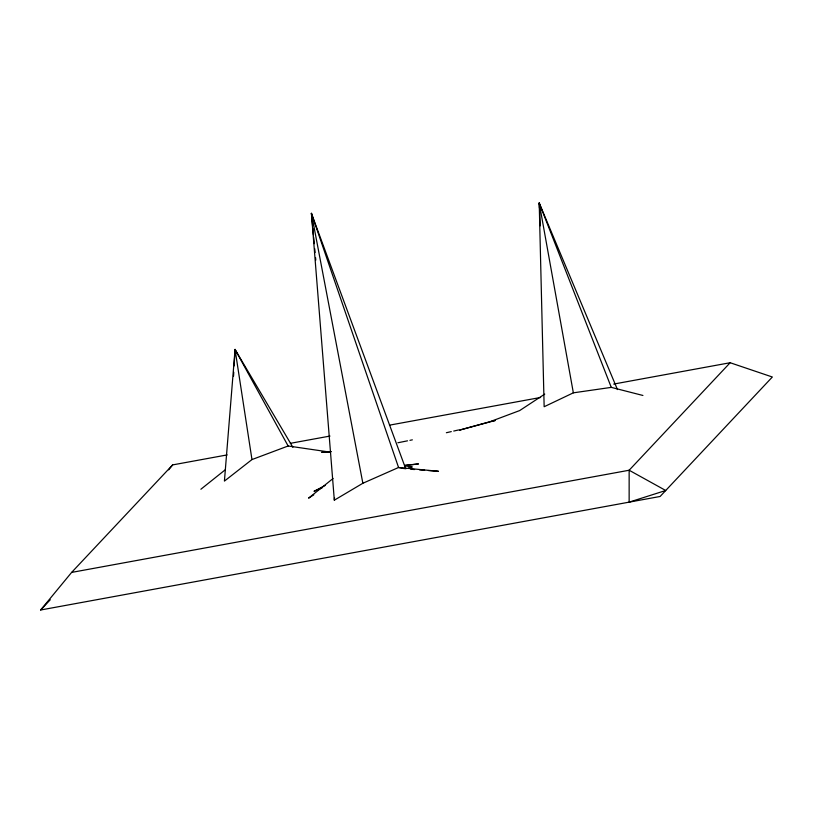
<?xml version="1.0" encoding="UTF-8"?>
<svg xmlns="http://www.w3.org/2000/svg" width="813" height="813" viewBox="0 0 813 813"><rect width="100%" height="100%" fill="white"/><g stroke="black" fill="none" stroke-linecap="round" stroke-linejoin="round"><path stroke-width="1.22" d="M233.544 376.063L233.758 372.263M234.124 365.931L235.059 349.448L292.873 447.282M428.421 470.554L438.481 471.286L398.563 467.495L362.862 483.257L334.326 500.188L334.509 497.658M168.677 469.843L172.641 464.904L227.152 454.914M613.703 384.071L730.155 362.73L772.35 377.008L660.115 496.469L40.65 609.994L71.625 572.413L172.641 464.904M40.65 609.994L50.274 599.75M730.155 362.73L629.15 470.239L71.625 572.413M333.086 478.491L308.584 498.145L313.798 494.822M200.882 489.243L225.404 469.67M288.137 445.991L251.969 459.569L224.418 481.103L235.059 349.448L288.137 445.991L328.513 451.906L331.043 451.682M544.751 394.102L519.69 410.565L489.904 421.734L459.508 430.118L495.269 420.473L491.591 421.449M325.139 485.503L314.011 491.306L322.1 487.902M642.92 395.464L611.274 387.374L573.348 392.831L544.151 406.734L539.212 203.006L617.463 389.579M446.367 432.729L451.286 431.612M453.735 431.053L458.654 429.945M397.852 442.77L407.516 440.829M409.935 440.341L412.354 439.853M290.343 443.329L329.987 436.063M389.457 425.169L540.604 397.466M404.671 465.503L418.502 463.928L404.935 465.382M330.982 451.642L321.694 452.292L330.373 451.561M408.573 467.119L412.262 466.997L404.894 465.839M410.799 469.264L414.579 469.538M419.61 469.904L424.64 470.27M404.569 468.664L398.563 467.495L311.42 213.362L334.326 500.188M611.274 387.374L539.212 203.006L539.446 208.087M405.768 468.898L311.42 213.362L312.599 225.994M235.75 351.866L235.059 349.448L251.969 459.569M540.452 207.904L539.212 203.006L573.348 392.831M312.914 219.51L311.42 213.362L362.862 483.257M312.832 228.524L313.432 234.835M313.666 237.366L314.255 243.676M314.733 248.737L315.088 252.528M315.556 257.579L315.79 260.099M539.619 211.888L540.259 225.841M629.15 470.239L629.14 502.139L665.725 490.493L629.15 470.239"/></g></svg>
